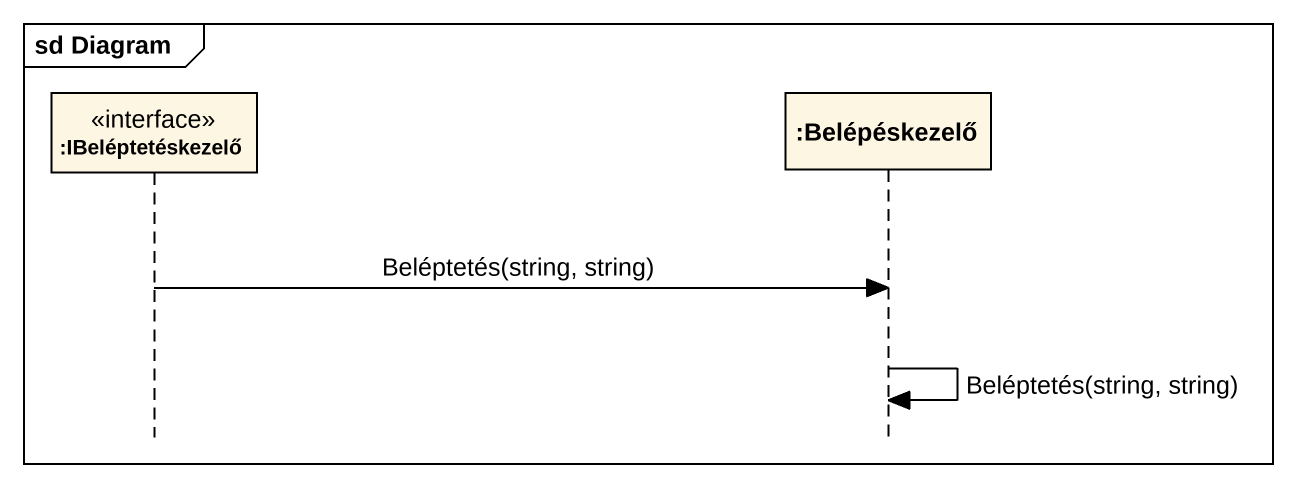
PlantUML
@startuml
mainframe sd Diagram
hide footbox
participant ":IBeléptetéskezelő" as IBeléptetéskezelő <<interface>>
participant ":Belépéskezelő" as Belépéskezelő

IBeléptetéskezelő -> Belépéskezelő : Beléptetés(string, string)
Belépéskezelő -> Belépéskezelő : Beléptetés(string, string)
@enduml
